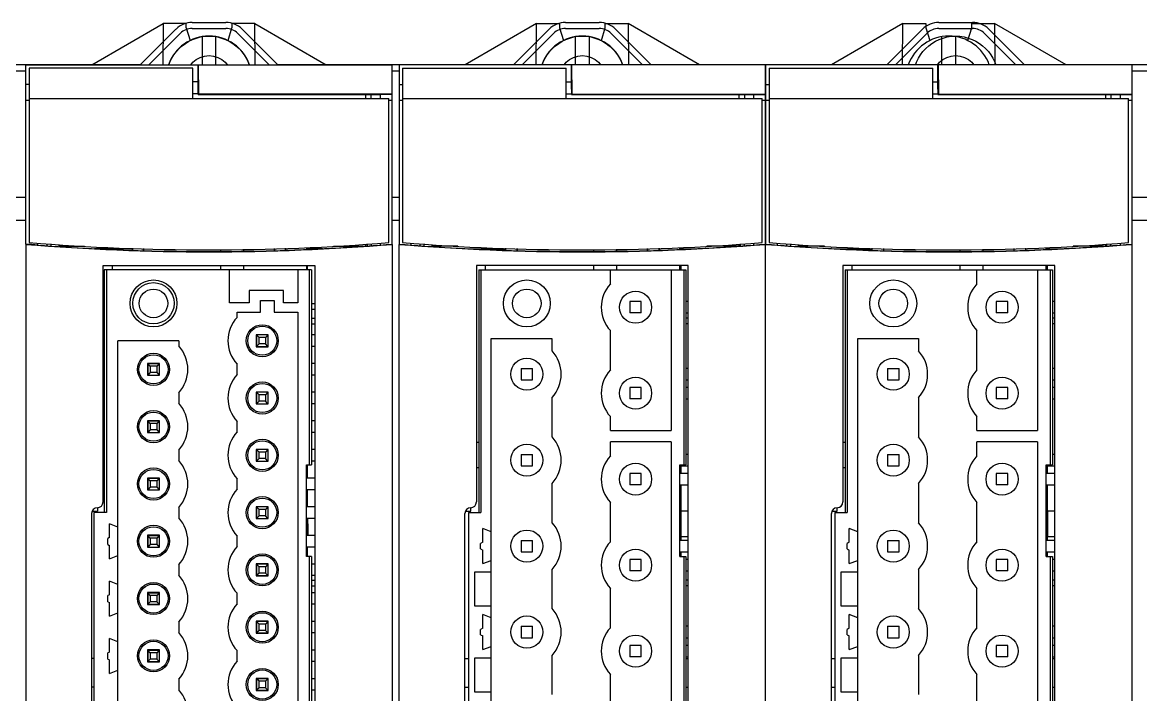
# Model space of a CAD drawing. Header units: inches. Extents: x -8 to 28.4, y -30 to 31.2.
# Drawn here: x 9.398 to 13.242, y 1.762 to 4.071 of the extents above; entities that cross this region are included whole.
import ezdxf

# ---------------------------------------------------------------- set-up
doc = ezdxf.new("R2010")
doc.units = ezdxf.units.IN
doc.header["$MEASUREMENT"] = 0
doc.set_wipeout_variables(frame=1)
doc.layers.add('PSYMS', color=7, linetype='Continuous')

# ---------------------------------------------------------------- blocks, each defined once
blk = doc.blocks.new('BMXXBP1200')
at = {"color": 7, "linetype": 'Continuous'}
for p, q in [((10.1854, 4.0827), (10.3012, 4.0827)), ((11.4688, 4.0827), (11.5847, 4.0827)), ((12.7523, 4.0827), (12.8682, 4.0827)), ((10.0071, 3.937), (10.1297, 4.0596)), ((10.0157, 3.9161), (10.1444, 4.0449)), ((10.1854, 4.0618), (10.3012, 4.0618)), ((10.3422, 4.0449), (10.4709, 3.9161)), ((10.3569, 4.0596), (10.4795, 3.937)), ((11.2906, 3.937), (11.4132, 4.0596)), ((11.2992, 3.9161), (11.4279, 4.0449)), ((11.4688, 4.0618), (11.5847, 4.0618)), ((11.6256, 4.0449), (11.7543, 3.9161)), ((11.6404, 4.0596), (11.763, 3.937)), ((12.574, 3.937), (12.6966, 4.0596)), ((12.5827, 3.9161), (12.7114, 4.0449)), ((12.7523, 4.0618), (12.8682, 4.0618)), ((12.9091, 4.0449), (13.0378, 3.9161)), ((12.9239, 4.0596), (13.0465, 3.937)), ((10.0071, 3.937), (9.1961, 3.937)), ((10.0157, 3.9161), (10.0071, 3.937)), ((10.4795, 3.937), (10.4709, 3.9161)), ((11.2906, 3.937), (10.4795, 3.937)), ((11.2992, 3.9161), (11.2906, 3.937)), ((11.763, 3.937), (11.7543, 3.9161)), ((12.574, 3.937), (11.763, 3.937)), ((12.5827, 3.9161), (12.574, 3.937)), ((13.0465, 3.937), (13.0378, 3.9161)), ((13.8575, 3.937), (13.0465, 3.937)), ((9.1874, 3.9161), (10.0157, 3.9161)), ((10.4709, 3.9161), (11.2992, 3.9161)), ((11.7543, 3.9161), (12.5827, 3.9161)), ((13.0378, 3.9161), (13.8661, 3.9161)), ((1.1161, 3.4823), (18.6584, 3.4823)), ((9.2953, 3.4035), (10.2638, 3.4035)), ((10.2638, 3.4035), (10.5787, 3.4035)), ((10.2638, 1.8669), (10.2638, 3.4035)), ((10.5787, 3.4035), (11.5472, 3.4035)), ((10.5787, 3.4035), (10.5787, 1.8669)), ((11.5472, 3.4035), (11.8622, 3.4035)), ((11.5472, 1.8669), (11.5472, 3.4035)), ((11.8622, 3.4035), (12.8307, 3.4035)), ((11.8622, 3.4035), (11.8622, 1.8669)), ((12.8307, 3.4035), (13.1457, 3.4035)), ((12.8307, 1.8669), (12.8307, 3.4035)), ((13.1457, 3.4035), (14.1142, 3.4035)), ((13.1457, 3.4035), (13.1457, 1.8669)), ((10.3614, 3.2125), (10.4992, 3.1755)), ((11.6449, 3.2125), (11.7827, 3.1755)), ((12.9284, 3.2125), (13.0662, 3.1755)), ((10.3168, 2.0852), (10.3168, 3.1782)), ((11.6003, 2.0852), (11.6003, 3.1782)), ((12.8838, 2.0852), (12.8838, 3.1782)), ((10.3818, 3.1488), (10.4605, 3.1488)), ((10.3818, 2.1146), (10.3818, 3.1488)), ((10.4605, 3.1488), (10.4605, 2.1146)), ((10.5255, 3.1413), (10.5255, 2.1221)), ((11.6653, 3.1488), (11.744, 3.1488)), ((11.6653, 2.1146), (11.6653, 3.1488)), ((11.744, 3.1488), (11.744, 2.1146)), ((11.809, 3.1413), (11.809, 2.1221)), ((12.9487, 3.1488), (13.0275, 3.1488)), ((12.9487, 2.1146), (12.9487, 3.1488)), ((13.0275, 3.1488), (13.0275, 2.1146)), ((13.0924, 3.1413), (13.0924, 2.1221)), ((10.4605, 2.1146), (10.3818, 2.1146)), ((11.744, 2.1146), (11.6653, 2.1146)), ((13.0275, 2.1146), (12.9487, 2.1146)), ((10.4992, 2.0879), (10.3614, 2.0509)), ((11.7827, 2.0879), (11.6449, 2.0509)), ((13.0662, 2.0879), (12.9284, 2.0509)), ((10.5787, 1.8669), (10.2638, 1.8669)), ((11.8622, 1.8669), (11.5472, 1.8669)), ((13.1457, 1.8669), (12.8307, 1.8669))]:
    blk.add_line(p, q, dxfattribs=at)
for centre, radius in [((10.2433, 3.8898), 0.1457), ((11.5268, 3.8898), 0.1457), ((12.8102, 3.8898), 0.1457), ((10.2433, 3.8898), 0.0787), ((11.5268, 3.8898), 0.0787), ((12.8102, 3.8898), 0.0787)]:
    blk.add_circle(centre, radius, dxfattribs=at)
for centre, radius, start, end in [((10.1854, 4.0039), 0.0787, 90, 135), ((10.3012, 4.0039), 0.0787, 45, 90), ((11.4688, 4.0039), 0.0787, 90, 135), ((11.5847, 4.0039), 0.0787, 45, 90), ((12.7523, 4.0039), 0.0787, 90, 135), ((12.8682, 4.0039), 0.0787, 45, 90), ((10.1854, 4.0039), 0.0579, 90, 135), ((10.3012, 4.0039), 0.0579, 45, 90), ((11.4688, 4.0039), 0.0579, 90, 135), ((11.5847, 4.0039), 0.0579, 45, 90), ((12.7523, 4.0039), 0.0579, 90, 135), ((12.8682, 4.0039), 0.0579, 45, 90), ((10.3523, 3.1782), 0.0354, 75, 180), ((11.6357, 3.1782), 0.0354, 75, 180), ((12.9192, 3.1782), 0.0354, 75, 180), ((10.4901, 3.1413), 0.0354, 0, 75), ((11.7735, 3.1413), 0.0354, 0, 75), ((13.057, 3.1413), 0.0354, 0, 75), ((10.4901, 2.1221), 0.0354, 285, 0), ((11.7735, 2.1221), 0.0354, 285, 0), ((13.057, 2.1221), 0.0354, 285, 0), ((10.3523, 2.0852), 0.0354, 180, 285), ((11.6357, 2.0852), 0.0354, 180, 285), ((12.9192, 2.0852), 0.0354, 180, 285)]:
    blk.add_arc(centre, radius, start, end, dxfattribs=at)
blk = doc.blocks.new('BMXAMI0810')
at = {"color": 7, "linetype": 'Continuous'}
for p, q in [((0.5512, 4.0787), (0.4724, 4.0787)), ((0.5512, 4.0638), (0.5512, 4.0787)), ((0.7087, 4.0787), (0.7087, 4.0638)), ((0.7874, 4.0787), (0.7087, 4.0787)), ((0.5512, 4.0638), (0.5646, 4.02)), ((0.6953, 4.02), (0.7087, 4.0638))]:
    blk.add_line(p, q, dxfattribs=at)
blk.add_wipeout([(0, 3.937), (1.2598, 3.937), (1.2598, 0), (0, 0)])
blk.add_wipeout([(0, 3.937), (1.2598, 3.937), (1.2598, 0), (0, 0)])
blk.add_wipeout([(0, 3.937), (1.2598, 3.937), (1.2598, 0), (0, 0)])
blk.add_wipeout([(0, 3.937), (1.2598, 3.937), (1.2598, 0), (0, 0)])
for p, q in [((0.227, 3.937), (0.4724, 4.0787)), ((0.4724, 4.0787), (0.4712, 3.937)), ((0.7886, 3.937), (0.7874, 4.0787)), ((0.7874, 4.0787), (1.0329, 3.937)), ((0.6063, 4.0335), (0.6063, 3.937)), ((0.6535, 3.937), (0.6535, 4.0335)), ((0, 3.3204), (0, 3.937)), ((0, 3.937), (0.5925, 3.937)), ((0.0118, 3.9252), (0.0118, 3.3261)), ((0.5748, 3.9252), (0.0118, 3.9252)), ((0.5748, 3.8209), (0.5748, 3.9252)), ((0.5925, 3.8692), (0.5925, 3.937)), ((0.5931, 3.937), (0.594, 3.8361)), ((0.5931, 3.937), (1.2598, 3.937)), ((1.2598, 3.3204), (1.2598, 3.937)), ((0.0118, 3.8692), (0, 3.8692)), ((0.5925, 3.8783), (0.5748, 3.8783)), ((0.5927, 3.8527), (0.5925, 3.8692)), ((0.5927, 3.8348), (0.5927, 3.8527)), ((0, 3.815), (0.0118, 3.815)), ((0.0118, 3.8209), (1.248, 3.8209)), ((0.5927, 3.8374), (0.5748, 3.8374)), ((0.5927, 3.8348), (0.594, 3.8361)), ((0.5927, 3.8348), (1.2185, 3.8348)), ((1.2598, 3.8361), (0.594, 3.8361)), ((1.1685, 3.8209), (1.1685, 3.8348)), ((1.187, 3.8209), (1.187, 3.8348)), ((1.2185, 3.8349), (1.2185, 3.8209)), ((1.2598, 3.8349), (1.2185, 3.8349)), ((1.248, 3.3261), (1.248, 3.8209)), ((1.248, 3.815), (1.2598, 3.815)), ((0, 3.3199), (0, 0)), ((0.0413, 3.3179), (0.0413, 3.3242)), ((0.0413, 3.3178), (0.0413, 3.3172)), ((0.0728, 3.3222), (0.0728, 3.3153)), ((0.0864, 3.3213), (0.0864, 3.3144)), ((0.1134, 3.3195), (0.1134, 3.3138)), ((0.1134, 3.3138), (0.2021, 3.3138)), ((0.3661, 3.3067), (0.3661, 3.2998)), ((0.3666, 3.3067), (0.3666, 3.2993)), ((0.8932, 3.2993), (0.8932, 3.3067)), ((0.8937, 3.2998), (0.8937, 3.3067)), ((0.9646, 3.309), (0.9646, 3.3023)), ((1.0577, 3.3138), (1.1651, 3.3138)), ((1.1685, 3.314), (1.1685, 3.321)), ((1.1735, 3.3213), (1.1735, 3.3144)), ((1.187, 3.3222), (1.187, 3.3153)), ((1.2185, 3.3242), (1.2185, 3.3172)), ((1.2598, 3.3199), (1.2598, 0)), ((0.3661, 3.3051), (0.2361, 3.3051)), ((0.2972, 3.3051), (0.2972, 3.3023)), ((0.3666, 3.2993), (0.3661, 3.2998)), ((0.405, 3.2981), (0.405, 3.3054)), ((0.405, 3.2981), (0.4055, 3.2985)), ((0.4055, 3.2985), (0.4055, 3.3054)), ((0.6693, 3.3022), (0.6693, 3.2956)), ((0.748, 3.3022), (0.748, 3.2965)), ((0.8543, 3.3054), (0.8543, 3.2985)), ((0.8548, 3.2981), (0.8543, 3.2985)), ((0.8548, 3.3054), (0.8548, 3.2981)), ((0.8932, 3.2993), (0.8937, 3.2998)), ((1.0201, 3.3051), (0.9646, 3.3051)), ((0.9685, 3.3025), (0.9685, 3.3051)), ((0.2657, 2.435), (0.2657, 3.248)), ((0.2657, 3.248), (0.9941, 3.248)), ((0.2697, 3.2323), (0.2697, 2.3988)), ((0.9823, 3.2323), (0.2697, 3.2323)), ((0.277, 3.2323), (0.277, 2.3988)), ((0.2972, 3.248), (0.2972, 3.2323)), ((0.6693, 3.248), (0.6693, 3.2323)), ((0.7008, 3.1189), (0.7008, 3.2323)), ((0.748, 3.248), (0.748, 3.2323)), ((0.935, 3.2323), (0.935, 3.1189)), ((0.9646, 3.248), (0.9646, 3.2323)), ((0.9685, 3.2323), (0.9685, 3.248)), ((0.975, 2.563), (0.975, 3.2323)), ((0.9823, 3.2323), (0.9823, 2.563)), ((0.9941, 3.248), (0.9941, 0.0768)), ((0.7677, 3.1618), (0.7677, 3.1189)), ((0.8858, 3.1618), (0.7677, 3.1618)), ((0.8858, 3.1189), (0.8858, 3.1618)), ((0.7677, 3.1189), (0.7008, 3.1189)), ((0.8071, 3.0874), (0.8071, 3.1268)), ((0.8071, 3.1268), (0.8543, 3.1268)), ((0.8543, 3.1268), (0.8543, 3.0874)), ((0.935, 3.1189), (0.8858, 3.1189)), ((0.9823, 3.1165), (0.9941, 3.1165)), ((0.7264, 3.0693), (0.7264, 3.0874)), ((0.7264, 3.0874), (0.8071, 3.0874)), ((0.8543, 3.0874), (0.935, 3.0874)), ((0.935, 3.0874), (0.935, 0.3315)), ((0.9823, 3.0969), (0.9941, 3.0969)), ((0.9823, 3.0665), (0.9941, 3.0665)), ((0.9823, 3.0469), (0.9941, 3.0469)), ((0.7925, 3.0094), (0.7925, 2.9685)), ((0.8335, 3.0094), (0.7925, 3.0094)), ((0.7933, 3.0087), (0.7933, 2.9693)), ((0.802, 3), (0.7933, 3.0087)), ((0.8335, 3.0087), (0.7933, 3.0087)), ((0.802, 2.978), (0.802, 3)), ((0.824, 3), (0.802, 3)), ((0.8327, 3.0087), (0.824, 3)), ((0.824, 3), (0.824, 2.978)), ((0.8327, 3.0087), (0.8327, 2.9693)), ((0.8335, 2.9685), (0.8335, 3.0094)), ((0.9941, 3.0087), (0.9823, 3.0087)), ((0.3169, 0.2331), (0.3169, 2.989)), ((0.5256, 2.989), (0.3169, 2.989)), ((0.5256, 2.989), (0.5256, 2.9709)), ((0.7925, 2.9685), (0.8335, 2.9685)), ((0.802, 2.978), (0.7933, 2.9693)), ((0.7933, 2.9693), (0.8335, 2.9693)), ((0.824, 2.978), (0.802, 2.978)), ((0.8327, 2.9693), (0.824, 2.978)), ((0.9941, 2.9693), (0.9823, 2.9693)), ((0.4185, 2.911), (0.4185, 2.8701)), ((0.4594, 2.911), (0.4185, 2.911)), ((0.4193, 2.9102), (0.4193, 2.8709)), ((0.428, 2.9016), (0.4193, 2.9102)), ((0.4193, 2.9102), (0.459, 2.9102)), ((0.428, 2.9016), (0.428, 2.8795)), ((0.45, 2.9016), (0.428, 2.9016)), ((0.4587, 2.9102), (0.45, 2.9016)), ((0.45, 2.9016), (0.45, 2.8795)), ((0.4587, 2.9102), (0.4587, 2.8709)), ((0.4594, 2.8701), (0.4594, 2.911)), ((0.7264, 2.8724), (0.7264, 2.9087)), ((0.9941, 2.9102), (0.9823, 2.9102)), ((0.4185, 2.8701), (0.4594, 2.8701)), ((0.428, 2.8795), (0.4193, 2.8709)), ((0.4193, 2.8709), (0.4594, 2.8709)), ((0.45, 2.8795), (0.428, 2.8795)), ((0.45, 2.8795), (0.4587, 2.8709)), ((0.9941, 2.8709), (0.9823, 2.8709)), ((0.5256, 2.8103), (0.5256, 2.774)), ((0.7925, 2.8126), (0.7925, 2.7717)), ((0.8335, 2.8126), (0.7925, 2.8126)), ((0.7933, 2.8118), (0.7933, 2.7724)), ((0.802, 2.8031), (0.7933, 2.8118)), ((0.8335, 2.8118), (0.7933, 2.8118)), ((0.8327, 2.8118), (0.824, 2.8031)), ((0.8327, 2.8118), (0.8327, 2.7724)), ((0.8335, 2.7717), (0.8335, 2.8126)), ((0.9941, 2.8118), (0.9823, 2.8118)), ((0.7925, 2.7717), (0.8335, 2.7717)), ((0.802, 2.7811), (0.7933, 2.7724)), ((0.7933, 2.7724), (0.8335, 2.7724)), ((0.802, 2.7811), (0.802, 2.8031)), ((0.824, 2.8031), (0.802, 2.8031)), ((0.824, 2.7811), (0.802, 2.7811)), ((0.824, 2.8031), (0.824, 2.7811)), ((0.8327, 2.7724), (0.824, 2.7811)), ((0.9941, 2.7724), (0.9823, 2.7724)), ((0.4185, 2.7142), (0.4185, 2.6732)), ((0.4594, 2.7142), (0.4185, 2.7142)), ((0.4193, 2.7134), (0.4193, 2.674)), ((0.428, 2.7047), (0.4193, 2.7134)), ((0.4193, 2.7134), (0.459, 2.7134)), ((0.428, 2.7047), (0.428, 2.6827)), ((0.45, 2.7047), (0.428, 2.7047)), ((0.4587, 2.7134), (0.45, 2.7047)), ((0.45, 2.7047), (0.45, 2.6827)), ((0.4587, 2.7134), (0.4587, 2.674)), ((0.4594, 2.6732), (0.4594, 2.7142)), ((0.7264, 2.6756), (0.7264, 2.7118)), ((0.9941, 2.7134), (0.9823, 2.7134)), ((0.4185, 2.6732), (0.4594, 2.6732)), ((0.428, 2.6827), (0.4193, 2.674)), ((0.4193, 2.674), (0.4594, 2.674)), ((0.45, 2.6827), (0.428, 2.6827)), ((0.45, 2.6827), (0.4587, 2.674)), ((0.9941, 2.674), (0.9823, 2.674)), ((0.2657, 2.6398), (0.2697, 2.6398)), ((0.7925, 2.6157), (0.7925, 2.5748)), ((0.8335, 2.6157), (0.7925, 2.6157)), ((0.7933, 2.615), (0.7933, 2.5756)), ((0.8335, 2.615), (0.7933, 2.615)), ((0.802, 2.6063), (0.7933, 2.615)), ((0.8327, 2.615), (0.824, 2.6063)), ((0.8327, 2.615), (0.8327, 2.5756)), ((0.8335, 2.5748), (0.8335, 2.6157)), ((0.9941, 2.615), (0.9823, 2.615)), ((0.5256, 2.6134), (0.5256, 2.5771)), ((0.802, 2.5843), (0.7933, 2.5756)), ((0.802, 2.5843), (0.802, 2.6063)), ((0.824, 2.6063), (0.802, 2.6063)), ((0.824, 2.5843), (0.802, 2.5843)), ((0.824, 2.6063), (0.824, 2.5843)), ((0.8327, 2.5756), (0.824, 2.5843)), ((0.2697, 2.5531), (0.2657, 2.5531)), ((0.7925, 2.5748), (0.8335, 2.5748)), ((0.7933, 2.5756), (0.8335, 2.5756)), ((0.9646, 2.248), (0.9646, 2.563)), ((0.9646, 2.563), (0.9823, 2.563)), ((0.9685, 2.5165), (0.9685, 2.563)), ((0.9941, 2.5756), (0.9823, 2.5756)), ((0.4185, 2.5173), (0.4185, 2.4764)), ((0.4594, 2.5173), (0.4185, 2.5173)), ((0.4193, 2.5165), (0.4193, 2.4772)), ((0.428, 2.5079), (0.4193, 2.5165)), ((0.4193, 2.5165), (0.459, 2.5165)), ((0.428, 2.5079), (0.428, 2.4858)), ((0.45, 2.5079), (0.428, 2.5079)), ((0.4587, 2.5165), (0.45, 2.5079)), ((0.45, 2.5079), (0.45, 2.4858)), ((0.4587, 2.5165), (0.4587, 2.4772)), ((0.4594, 2.4764), (0.4594, 2.5173)), ((0.7264, 2.4787), (0.7264, 2.515)), ((0.9941, 2.5165), (0.9646, 2.5165)), ((0.4185, 2.4764), (0.4594, 2.4764)), ((0.428, 2.4858), (0.4193, 2.4772)), ((0.4193, 2.4772), (0.4594, 2.4772)), ((0.45, 2.4858), (0.428, 2.4858)), ((0.45, 2.4858), (0.4587, 2.4772)), ((0.9941, 2.4772), (0.9646, 2.4772)), ((0.9685, 2.4181), (0.9685, 2.4772)), ((0.2264, 2.3957), (0.2264, 0.7047)), ((0.2281, 2.4035), (0.2461, 2.4035)), ((0.2343, 2.3988), (0.2343, 0.6921)), ((0.277, 2.3988), (0.2343, 2.3988)), ((0.2461, 2.4154), (0.2461, 2.4035)), ((0.5256, 2.4166), (0.5256, 2.3803)), ((0.7925, 2.4189), (0.7925, 2.378)), ((0.8335, 2.4189), (0.7925, 2.4189)), ((0.7933, 2.4181), (0.7933, 2.3787)), ((0.8335, 2.4181), (0.7933, 2.4181)), ((0.802, 2.4094), (0.7933, 2.4181)), ((0.802, 2.3874), (0.7933, 2.3787)), ((0.802, 2.3874), (0.802, 2.4094)), ((0.824, 2.4094), (0.802, 2.4094)), ((0.824, 2.3874), (0.802, 2.3874)), ((0.8327, 2.4181), (0.824, 2.4094)), ((0.824, 2.4094), (0.824, 2.3874)), ((0.8327, 2.3787), (0.824, 2.3874)), ((0.8327, 2.4181), (0.8327, 2.3787)), ((0.8335, 2.378), (0.8335, 2.4189)), ((0.9941, 2.4181), (0.9646, 2.4181)), ((0.2874, 2.3132), (0.2874, 2.3594)), ((0.3169, 2.3486), (0.2874, 2.3594)), ((0.7925, 2.378), (0.8335, 2.378)), ((0.7933, 2.3787), (0.8335, 2.3787)), ((0.9941, 2.3787), (0.9646, 2.3787)), ((0.9685, 2.3197), (0.9685, 2.3787)), ((0.2874, 2.3132), (0.2823, 2.3101)), ((0.2823, 2.2891), (0.2823, 2.3101)), ((0.4185, 2.3205), (0.4185, 2.2795)), ((0.4594, 2.3205), (0.4185, 2.3205)), ((0.4193, 2.3197), (0.4193, 2.2803)), ((0.428, 2.311), (0.4193, 2.3197)), ((0.4193, 2.3197), (0.459, 2.3197)), ((0.428, 2.311), (0.428, 2.289)), ((0.45, 2.311), (0.428, 2.311)), ((0.4587, 2.3197), (0.45, 2.311)), ((0.45, 2.311), (0.45, 2.289)), ((0.4587, 2.3197), (0.4587, 2.2803)), ((0.4594, 2.2795), (0.4594, 2.3205)), ((0.7264, 2.2819), (0.7264, 2.3181)), ((0.9941, 2.3197), (0.9646, 2.3197)), ((0.2823, 2.2891), (0.2874, 2.286)), ((0.2874, 2.2399), (0.2874, 2.286)), ((0.4185, 2.2795), (0.4594, 2.2795)), ((0.428, 2.289), (0.4193, 2.2803)), ((0.4193, 2.2803), (0.4594, 2.2803)), ((0.45, 2.289), (0.428, 2.289)), ((0.45, 2.289), (0.4587, 2.2803)), ((0.9941, 2.2803), (0.9646, 2.2803)), ((0.9685, 2.248), (0.9685, 2.2803)), ((0.2874, 2.2399), (0.3169, 2.2506)), ((0.9823, 2.248), (0.9646, 2.248)), ((0.975, 1.0728), (0.975, 2.248)), ((0.9823, 2.248), (0.9823, 1.0728)), ((0.5256, 2.2197), (0.5256, 2.1834)), ((0.7925, 2.222), (0.7925, 2.1811)), ((0.8335, 2.222), (0.7925, 2.222)), ((0.7933, 2.2213), (0.7933, 2.1819)), ((0.8335, 2.2213), (0.7933, 2.2213)), ((0.802, 2.2126), (0.7933, 2.2213)), ((0.802, 2.1906), (0.802, 2.2126)), ((0.824, 2.2126), (0.802, 2.2126)), ((0.8327, 2.2213), (0.824, 2.2126)), ((0.824, 2.2126), (0.824, 2.1906)), ((0.8327, 2.2213), (0.8327, 2.1819)), ((0.8335, 2.1811), (0.8335, 2.222)), ((0.9941, 2.2213), (0.9823, 2.2213)), ((0.2874, 2.1163), (0.2874, 2.1625)), ((0.3169, 2.1518), (0.2874, 2.1625)), ((0.7925, 2.1811), (0.8335, 2.1811)), ((0.802, 2.1906), (0.7933, 2.1819)), ((0.7933, 2.1819), (0.8335, 2.1819)), ((0.824, 2.1906), (0.802, 2.1906)), ((0.8327, 2.1819), (0.824, 2.1906)), ((0.9941, 2.1819), (0.9823, 2.1819)), ((0.9823, 2.1665), (0.9941, 2.1665)), ((0.2874, 2.1163), (0.2823, 2.1133)), ((0.4185, 2.1236), (0.4185, 2.0827)), ((0.4594, 2.1236), (0.4185, 2.1236)), ((0.4193, 2.1228), (0.4193, 2.0835)), ((0.428, 2.1142), (0.4193, 2.1228)), ((0.4193, 2.1228), (0.459, 2.1228)), ((0.4587, 2.1228), (0.45, 2.1142)), ((0.4587, 2.1228), (0.4587, 2.0835)), ((0.4594, 2.0827), (0.4594, 2.1236)), ((0.7264, 2.085), (0.7264, 2.1213)), ((0.9823, 2.1469), (0.9941, 2.1469)), ((0.9941, 2.1228), (0.9823, 2.1228)), ((0.2823, 2.0922), (0.2823, 2.1133)), ((0.2823, 2.0922), (0.2874, 2.0892)), ((0.2874, 2.043), (0.2874, 2.0892)), ((0.4185, 2.0827), (0.4594, 2.0827)), ((0.428, 2.0921), (0.4193, 2.0835)), ((0.4193, 2.0835), (0.4594, 2.0835)), ((0.428, 2.1142), (0.428, 2.0921)), ((0.45, 2.1142), (0.428, 2.1142)), ((0.45, 2.0921), (0.428, 2.0921)), ((0.45, 2.1142), (0.45, 2.0921)), ((0.45, 2.0921), (0.4587, 2.0835)), ((0.9941, 2.0835), (0.9823, 2.0835)), ((0.2874, 2.043), (0.3169, 2.0538)), ((0.5256, 2.0229), (0.5256, 1.9866)), ((0.8335, 2.0252), (0.7925, 2.0252)), ((0.7925, 2.0252), (0.7925, 1.9843)), ((0.8335, 2.0244), (0.7933, 2.0244)), ((0.802, 2.0157), (0.7933, 2.0244)), ((0.7933, 2.0244), (0.7933, 1.985)), ((0.824, 2.0157), (0.802, 2.0157)), ((0.802, 1.9937), (0.802, 2.0157)), ((0.8327, 2.0244), (0.824, 2.0157)), ((0.824, 2.0157), (0.824, 1.9937)), ((0.8327, 2.0244), (0.8327, 1.985)), ((0.8335, 1.9843), (0.8335, 2.0252)), ((0.9941, 2.0244), (0.9823, 2.0244)), ((0.2874, 1.9195), (0.2874, 1.9657)), ((0.3169, 1.9549), (0.2874, 1.9657)), ((0.7925, 1.9843), (0.8335, 1.9843)), ((0.802, 1.9937), (0.7933, 1.985)), ((0.7933, 1.985), (0.8335, 1.985)), ((0.824, 1.9937), (0.802, 1.9937)), ((0.8327, 1.985), (0.824, 1.9937)), ((0.9941, 1.985), (0.9823, 1.985)), ((0.4185, 1.9268), (0.4185, 1.8858)), ((0.4594, 1.9268), (0.4185, 1.9268)), ((0.4193, 1.926), (0.4193, 1.8866)), ((0.428, 1.9173), (0.4193, 1.926)), ((0.4193, 1.926), (0.459, 1.926)), ((0.4587, 1.926), (0.45, 1.9173)), ((0.4587, 1.926), (0.4587, 1.8866)), ((0.4594, 1.8858), (0.4594, 1.9268)), ((0.7264, 1.8882), (0.7264, 1.9244)), ((0.9941, 1.926), (0.9823, 1.926)), ((0.2343, 1.8974), (0.2264, 1.8974)), ((0.2874, 1.9195), (0.2823, 1.9164)), ((0.2823, 1.8954), (0.2823, 1.9164)), ((0.2823, 1.8954), (0.2874, 1.8923)), ((0.2874, 1.8462), (0.2874, 1.8923)), ((0.4193, 1.8974), (0.4185, 1.8974)), ((0.4185, 1.8858), (0.4594, 1.8858)), ((0.428, 1.8953), (0.4193, 1.8866)), ((0.4193, 1.8866), (0.4594, 1.8866)), ((0.428, 1.9173), (0.428, 1.8953)), ((0.45, 1.9173), (0.428, 1.9173)), ((0.45, 1.8953), (0.428, 1.8953)), ((0.45, 1.9173), (0.45, 1.8953)), ((0.45, 1.8953), (0.4587, 1.8866)), ((0.9941, 1.8866), (0.9823, 1.8866)), ((0.2874, 1.8462), (0.3169, 1.8569)), ((0.5256, 1.826), (0.5256, 1.7897)), ((0.8335, 1.8283), (0.7925, 1.8283)), ((0.7925, 1.8283), (0.7925, 1.7874)), ((0.8335, 1.8276), (0.7933, 1.8276)), ((0.802, 1.8189), (0.7933, 1.8276)), ((0.7933, 1.8276), (0.7933, 1.7882)), ((0.824, 1.8189), (0.802, 1.8189)), ((0.802, 1.7969), (0.802, 1.8189)), ((0.8327, 1.8276), (0.824, 1.8189)), ((0.824, 1.8189), (0.824, 1.7969)), ((0.8327, 1.8276), (0.8327, 1.7882)), ((0.8335, 1.7874), (0.8335, 1.8283)), ((0.9941, 1.8276), (0.9823, 1.8276)), ((0.2343, 1.7992), (0.2264, 1.7992)), ((0.7933, 1.7992), (0.7925, 1.7992)), ((0.7925, 1.7874), (0.8335, 1.7874)), ((0.802, 1.7969), (0.7933, 1.7882)), ((0.7933, 1.7882), (0.8335, 1.7882)), ((0.824, 1.7969), (0.802, 1.7969)), ((0.8327, 1.7882), (0.824, 1.7969)), ((0.9941, 1.7882), (0.9823, 1.7882))]:
    blk.add_line(p, q, dxfattribs=at)
for centre, radius in [((0.439, 3.1173), 0.0807), ((0.439, 3.1177), 0.0709), ((0.439, 3.1173), 0.0492), ((0.813, 2.989), 0.0551), ((0.813, 2.989), 0.05), ((0.439, 2.8906), 0.0551), ((0.439, 2.8906), 0.05), ((0.813, 2.7921), 0.0551), ((0.813, 2.7921), 0.05), ((0.439, 2.6937), 0.0551), ((0.439, 2.6937), 0.05), ((0.813, 2.5953), 0.0551), ((0.813, 2.5953), 0.05), ((0.439, 2.4969), 0.0551), ((0.439, 2.4969), 0.05), ((0.813, 2.3984), 0.0551), ((0.813, 2.3984), 0.05), ((0.439, 2.3), 0.0551), ((0.439, 2.3), 0.05), ((0.813, 2.2016), 0.0551), ((0.813, 2.2016), 0.05), ((0.439, 2.1031), 0.0551), ((0.439, 2.1031), 0.05), ((0.813, 2.0047), 0.0551), ((0.813, 2.0047), 0.05), ((0.439, 1.9063), 0.0551), ((0.439, 1.9063), 0.05), ((0.813, 1.8079), 0.0551), ((0.813, 1.8079), 0.05)]:
    blk.add_circle(centre, radius, dxfattribs=at)
for centre, radius, start, end in [((0.6299, 3.8878), 0.1476, 19.507, 160.493), ((0.6299, 11.0512), 7.7564, 265.34188, 265.64793), ((0.6299, 11.0512), 7.7569, 265.34194, 274.65805), ((0.6299, 10.9783), 7.6772, 265.38196, 274.61804), ((0.6299, 11.0512), 7.7559, 265.6478, 267.01481), ((0.6299, 11.0512), 7.7559, 272.83957, 274.3522), ((0.6299, 11.0512), 7.7564, 274.35207, 274.65813), ((0.9922, 7.0687), 3.7578, 273.4525, 274.0838), ((0.6299, 11.0512), 7.7561, 267.01581, 267.60169), ((0.6299, 11.0512), 7.7559, 267.60256, 268.05099), ((0.6299, 11.0511), 7.7563, 268.05451, 268.33863), ((0.6299, 11.0512), 7.7559, 268.34197, 271.65803), ((0.6299, 11.0511), 7.7563, 271.66137, 271.94549), ((0.6299, 11.0512), 7.7559, 271.94901, 272.39742), ((0.6299, 11.0512), 7.7561, 272.39831, 272.83858), ((0.813, 2.989), 0.1181, 137.1666, 222.8334), ((0.439, 2.8906), 0.1181, 317.1666, 42.8334), ((0.813, 2.7921), 0.1181, 137.1666, 222.8334), ((0.439, 2.6937), 0.1181, 317.1666, 42.8334), ((0.813, 2.5953), 0.1181, 137.1666, 222.8334), ((0.439, 2.4969), 0.1181, 317.1666, 42.8334), ((0.813, 2.3984), 0.1181, 137.1666, 222.8334), ((0.2461, 2.435), 0.0197, 270, 0), ((0.2461, 2.3957), 0.0197, 90, 180), ((0.439, 2.3), 0.1181, 317.1666, 42.8334), ((-3.4397, 2.3608), 4.4098, 359.9921, 0.2354), ((0.813, 2.2016), 0.1181, 137.1666, 222.8334), ((0.439, 2.1031), 0.1181, 317.1666, 42.8334), ((0.813, 2.0047), 0.1181, 137.1666, 222.8334), ((0.439, 1.9063), 0.1181, 317.1666, 42.8334), ((0.813, 1.8079), 0.1181, 137.1666, 222.8334), ((0.439, 1.7094), 0.1181, 317.1666, 42.8334)]:
    blk.add_arc(centre, radius, start, end, dxfattribs=at)
blk.add_open_spline([(0.0413, 3.3178), (0.0276, 3.3185), (0.0138, 3.3195), (0, 3.3204)], degree=3, dxfattribs=at)
for points, knots in [([(0.226, 3.3058), (0.226, 3.3058), (0.226, 3.3057), (0.2261, 3.3057), (0.2261, 3.3056), (0.2261, 3.3056)], [0, 0, 0, 0, 0.31652, 0.566997, 1, 1, 1, 1]), ([(0.3054, 3.3019), (0.3054, 3.3019), (0.3054, 3.302), (0.3055, 3.302), (0.3055, 3.302), (0.3055, 3.3021)], [0, 0, 0, 0, 0.312564, 0.570386, 1, 1, 1, 1]), ([(0.9543, 3.3021), (0.9543, 3.302), (0.9543, 3.302), (0.9544, 3.302), (0.9545, 3.3019), (0.9545, 3.3019)], [0, 0, 0, 0, 0.318816, 0.577173, 1, 1, 1, 1]), ([(1.014, 3.3046), (1.014, 3.3046), (1.014, 3.3047), (1.0142, 3.3047), (1.0142, 3.3048), (1.0142, 3.3048)], [0, 0, 0, 0, 0.322375, 0.575368, 1, 1, 1, 1]), ([(0.9701, 2.3602), (0.9701, 2.3519), (0.97, 2.3384), (0.97, 2.3248), (0.9698, 2.3195)], [0, 0, 0, 0, 0.610931, 1, 1, 1, 1])]:
    blk.add_open_spline(points, degree=3, knots=knots, dxfattribs=at)
blk = doc.blocks.new('BMXAMO0410')
at = {"color": 7, "linetype": 'Continuous'}
for p, q in [((0.4724, 4.0787), (0.5512, 4.0787)), ((0.5512, 4.0787), (0.5512, 4.0638)), ((0.7087, 4.0638), (0.7087, 4.0787)), ((0.7087, 4.0787), (0.7874, 4.0787)), ((0.5512, 4.0638), (0.5646, 4.02)), ((0.6953, 4.02), (0.7087, 4.0638))]:
    blk.add_line(p, q, dxfattribs=at)
blk.add_wipeout([(0, 3.937), (1.2598, 3.937), (1.2598, 0), (0, 0)])
for p, q in [((0.4724, 4.0787), (0.227, 3.937)), ((0.4712, 3.937), (0.4724, 4.0787)), ((0.7874, 4.0787), (0.7886, 3.937)), ((1.0329, 3.937), (0.7874, 4.0787)), ((0.6063, 3.937), (0.6063, 4.0335)), ((0.6535, 4.0335), (0.6535, 3.937)), ((0, 3.937), (0, 3.3204)), ((0.5925, 3.937), (0, 3.937)), ((0.0118, 3.9252), (0.0118, 3.3261)), ((0.0118, 3.9252), (0.5748, 3.9252)), ((0.5748, 3.8209), (0.5748, 3.9252)), ((0.5925, 3.8692), (0.5925, 3.937)), ((0.5931, 3.937), (0.594, 3.8361)), ((1.2598, 3.937), (0.5931, 3.937)), ((1.2598, 3.3204), (1.2598, 3.937)), ((0, 3.8692), (0.0118, 3.8692)), ((0.5748, 3.8783), (0.5925, 3.8783)), ((0.5927, 3.8527), (0.5925, 3.8692)), ((0.5927, 3.8527), (0.5927, 3.8348)), ((0, 3.815), (0.0118, 3.815)), ((0.0118, 3.8209), (1.248, 3.8209)), ((0.5748, 3.8374), (0.5927, 3.8374)), ((0.594, 3.8361), (0.5927, 3.8348)), ((0.5927, 3.8348), (1.2185, 3.8348)), ((0.594, 3.8361), (1.2598, 3.8361)), ((1.1685, 3.8348), (1.1685, 3.8209)), ((1.187, 3.8348), (1.187, 3.8209)), ((1.2185, 3.8349), (1.2185, 3.8209)), ((1.2185, 3.8349), (1.2598, 3.8349)), ((1.248, 3.3261), (1.248, 3.8209)), ((1.248, 3.815), (1.2598, 3.815)), ((0, 0), (0, 3.3199)), ((0.0413, 3.3172), (0.0413, 3.3242)), ((0.0728, 3.3153), (0.0728, 3.3222)), ((0.0864, 3.3144), (0.0864, 3.3213)), ((0.1134, 3.3138), (0.1134, 3.3195)), ((0.2021, 3.3138), (0.1134, 3.3138)), ((0.3661, 3.2998), (0.3661, 3.3067)), ((0.3666, 3.2993), (0.3666, 3.3067)), ((0.8932, 3.3067), (0.8932, 3.2993)), ((0.8937, 3.3067), (0.8937, 3.2998)), ((0.9646, 3.3023), (0.9646, 3.309)), ((1.1651, 3.3138), (1.0577, 3.3138)), ((1.1685, 3.321), (1.1685, 3.314)), ((1.1735, 3.3144), (1.1735, 3.3213)), ((1.187, 3.3153), (1.187, 3.3222)), ((1.2185, 3.3242), (1.2185, 3.3178)), ((1.2598, 0), (1.2598, 3.3199)), ((0.2261, 3.3056), (0.226, 3.3058)), ((0.2361, 3.3051), (0.3661, 3.3051)), ((0.2972, 3.3023), (0.2972, 3.3051)), ((0.3055, 3.3021), (0.3054, 3.3019)), ((0.3661, 3.2998), (0.3666, 3.2993)), ((0.405, 3.3054), (0.405, 3.2981)), ((0.4055, 3.2985), (0.405, 3.2981)), ((0.4055, 3.3054), (0.4055, 3.2985)), ((0.6693, 3.2956), (0.6693, 3.3022)), ((0.748, 3.2965), (0.748, 3.3022)), ((0.8543, 3.2985), (0.8543, 3.3054)), ((0.8543, 3.2985), (0.8548, 3.2981)), ((0.8548, 3.2981), (0.8548, 3.3054)), ((0.8937, 3.2998), (0.8932, 3.2993)), ((0.9545, 3.3019), (0.9543, 3.3021)), ((0.9646, 3.3051), (1.0201, 3.3051)), ((0.9685, 3.3051), (0.9685, 3.3025)), ((1.0142, 3.3048), (1.014, 3.3046)), ((0.2657, 3.248), (0.2657, 2.435)), ((0.9941, 3.248), (0.2657, 3.248)), ((0.2736, 3.2323), (0.2736, 2.3986)), ((0.2736, 3.2323), (0.9862, 3.2323)), ((0.2809, 3.2323), (0.2809, 2.3986)), ((0.2972, 3.2323), (0.2972, 3.248)), ((0.6693, 3.2323), (0.6693, 3.248)), ((0.7264, 3.1842), (0.7264, 3.2323)), ((0.748, 3.2323), (0.748, 3.248)), ((0.935, 3.2323), (0.935, 2.6807)), ((0.9646, 3.2323), (0.9646, 3.248)), ((0.9685, 3.248), (0.9685, 3.2323)), ((0.9789, 3.2323), (0.9789, 2.563)), ((0.9862, 3.2323), (0.9862, 2.563)), ((0.9941, 0.0768), (0.9941, 3.248)), ((0.7933, 3.1236), (0.7933, 3.0843)), ((0.8327, 3.1236), (0.7933, 3.1236)), ((0.8327, 3.0843), (0.8327, 3.1236)), ((0.9941, 3.1236), (0.9862, 3.1236)), ((0.8327, 3.0843), (0.7933, 3.0843)), ((0.9862, 3.0843), (0.9941, 3.0843)), ((0.9941, 3.0665), (0.9862, 3.0665)), ((0.9941, 3.0469), (0.9862, 3.0469)), ((0.7264, 2.889), (0.7264, 3.0236)), ((0.3169, 0.0882), (0.3169, 2.9972)), ((0.3169, 2.9972), (0.5256, 2.9972)), ((0.5256, 2.9972), (0.5256, 2.9543)), ((0.4193, 2.8937), (0.4193, 2.8543)), ((0.4193, 2.8937), (0.4587, 2.8937)), ((0.4587, 2.8543), (0.4587, 2.8937)), ((0.9941, 2.8937), (0.9862, 2.8937)), ((0.4193, 2.8543), (0.4587, 2.8543)), ((0.9862, 2.8543), (0.9941, 2.8543)), ((0.7933, 2.8283), (0.7933, 2.789)), ((0.8327, 2.8283), (0.7933, 2.8283)), ((0.8327, 2.789), (0.8327, 2.8283)), ((0.9941, 2.8283), (0.9862, 2.8283)), ((0.5256, 2.7937), (0.5256, 2.659)), ((0.8327, 2.789), (0.7933, 2.789)), ((0.9862, 2.789), (0.9941, 2.789)), ((0.7264, 2.6807), (0.7264, 2.7284)), ((0.7264, 2.6807), (0.935, 2.6807)), ((0.2736, 2.6398), (0.2657, 2.6398)), ((0.7264, 2.5937), (0.7264, 2.6413)), ((0.935, 2.6413), (0.7264, 2.6413)), ((0.935, 2.6413), (0.935, 0.3232)), ((0.4193, 2.5984), (0.4193, 2.5591)), ((0.4193, 2.5984), (0.4587, 2.5984)), ((0.4587, 2.5591), (0.4587, 2.5984)), ((0.9941, 2.5984), (0.9862, 2.5984)), ((0.2657, 2.5531), (0.2736, 2.5531)), ((0.4193, 2.5591), (0.4587, 2.5591)), ((0.9646, 2.248), (0.9646, 2.563)), ((0.9646, 2.563), (0.9862, 2.563)), ((0.9646, 2.5591), (0.9941, 2.5591)), ((0.9685, 2.5591), (0.9685, 2.5331)), ((0.7933, 2.5331), (0.7933, 2.4937)), ((0.8327, 2.5331), (0.7933, 2.5331)), ((0.8327, 2.4937), (0.8327, 2.5331)), ((0.9941, 2.5331), (0.9646, 2.5331)), ((0.5256, 2.4984), (0.5256, 2.3638)), ((0.8327, 2.4937), (0.7933, 2.4937)), ((0.9646, 2.4937), (0.9941, 2.4937)), ((0.9685, 2.4937), (0.9685, 2.3031)), ((0.7264, 2.2984), (0.7264, 2.4331)), ((0.2264, 0.7047), (0.2264, 2.3957)), ((0.2281, 2.4035), (0.2461, 2.4035)), ((0.2382, 2.3986), (0.2382, 0.6919)), ((0.2382, 2.3986), (0.2809, 2.3986)), ((0.2461, 2.4035), (0.2461, 2.4154)), ((0.9941, 2.4035), (0.9685, 2.4035)), ((0.2874, 2.297), (0.2874, 2.3435)), ((0.3169, 2.3328), (0.2874, 2.3435)), ((0.9685, 2.3169), (0.9941, 2.3169)), ((0.2874, 2.297), (0.2803, 2.2927)), ((0.2803, 2.2742), (0.2803, 2.2927)), ((0.2803, 2.2742), (0.2874, 2.2699)), ((0.2874, 2.2234), (0.2874, 2.2699)), ((0.4193, 2.3031), (0.4193, 2.2638)), ((0.4193, 2.3031), (0.4587, 2.3031)), ((0.4587, 2.2638), (0.4587, 2.3031)), ((0.9941, 2.3031), (0.9646, 2.3031)), ((0.2874, 2.2234), (0.3169, 2.2342)), ((0.4193, 2.2638), (0.4587, 2.2638)), ((0.7933, 2.2378), (0.7933, 2.1984)), ((0.8327, 2.2378), (0.7933, 2.2378)), ((0.8327, 2.1984), (0.8327, 2.2378)), ((0.9646, 2.2638), (0.9941, 2.2638)), ((0.9646, 2.248), (0.9862, 2.248)), ((0.9685, 2.2638), (0.9685, 2.248)), ((0.9789, 2.248), (0.9789, 1.0724)), ((0.9862, 2.248), (0.9862, 1.0724)), ((0.9941, 2.2378), (0.9862, 2.2378)), ((0.2598, 2.0768), (0.2598, 2.1949)), ((0.2598, 2.1949), (0.3169, 2.1949)), ((0.5256, 2.2032), (0.5256, 2.0685)), ((0.8327, 2.1984), (0.7933, 2.1984)), ((0.9862, 2.1984), (0.9941, 2.1984)), ((0.9941, 2.1969), (0.9862, 2.1969)), ((0.9941, 2.1665), (0.9862, 2.1665)), ((0.7264, 2.0031), (0.7264, 2.1378)), ((0.9941, 2.1469), (0.9862, 2.1469)), ((0.3169, 2.0768), (0.2598, 2.0768)), ((0.2874, 2.0018), (0.2874, 2.0482)), ((0.3169, 2.0375), (0.2874, 2.0482)), ((0.2874, 2.0018), (0.2803, 1.9974)), ((0.4193, 2.0079), (0.4193, 1.9685)), ((0.4193, 2.0079), (0.4587, 2.0079)), ((0.4587, 1.9685), (0.4587, 2.0079)), ((0.9941, 2.0079), (0.9862, 2.0079)), ((0.2803, 1.9789), (0.2803, 1.9974)), ((0.2803, 1.9789), (0.2874, 1.9746)), ((0.2874, 1.9281), (0.2874, 1.9746)), ((0.4193, 1.9685), (0.4587, 1.9685)), ((0.9862, 1.9685), (0.9941, 1.9685)), ((0.2874, 1.9281), (0.3169, 1.9389)), ((0.8327, 1.9425), (0.7933, 1.9425)), ((0.7933, 1.9425), (0.7933, 1.9031)), ((0.8327, 1.9031), (0.8327, 1.9425)), ((0.9941, 1.9425), (0.9862, 1.9425)), ((0.2264, 1.8974), (0.2382, 1.8974)), ((0.2598, 1.7815), (0.2598, 1.8996)), ((0.2598, 1.8996), (0.3169, 1.8996)), ((0.5256, 1.9079), (0.5256, 1.7732)), ((0.8327, 1.9031), (0.7933, 1.9031)), ((0.9862, 1.9031), (0.9941, 1.9031)), ((0.9862, 1.8974), (0.9941, 1.8974)), ((0.7264, 1.7079), (0.7264, 1.8425)), ((0.2264, 1.7992), (0.2382, 1.7992)), ((0.3169, 1.7815), (0.2598, 1.7815)), ((0.9862, 1.7992), (0.9941, 1.7992))]:
    blk.add_line(p, q, dxfattribs=at)
for centre, radius in [((0.439, 3.1173), 0.0807), ((0.439, 3.1173), 0.0492), ((0.813, 3.1039), 0.0551), ((0.439, 2.874), 0.0551), ((0.813, 2.8087), 0.0551), ((0.439, 2.5787), 0.0551), ((0.813, 2.5134), 0.0551), ((0.439, 2.2835), 0.0551), ((0.813, 2.2181), 0.0551), ((0.439, 1.9882), 0.0551), ((0.813, 1.9228), 0.0551)]:
    blk.add_circle(centre, radius, dxfattribs=at)
for centre, radius, start, end in [((0.6299, 3.8878), 0.1476, 19.507, 160.493), ((0.6299, 11.0512), 7.7564, 265.34172, 265.64793), ((0.6299, 11.0512), 7.7569, 265.34198, 274.65802), ((0.6299, 10.9783), 7.6772, 265.38196, 274.61804), ((0.6299, 11.0512), 7.7559, 265.6478, 267.01497), ((0.6299, 11.0512), 7.7559, 272.8394, 274.3522), ((0.6299, 11.0512), 7.7564, 274.35207, 274.65806), ((0.9788, 7.2449), 3.9345, 273.4932, 274.096), ((0.6299, 11.0512), 7.7561, 267.01581, 267.60169), ((0.6299, 11.0512), 7.7559, 267.6024, 268.05099), ((0.6299, 11.0511), 7.7563, 268.05451, 268.33863), ((0.6299, 11.0512), 7.7559, 268.34197, 271.65803), ((0.6299, 11.0511), 7.7563, 271.66137, 271.94549), ((0.6299, 11.0512), 7.7559, 271.94901, 272.39759), ((0.6299, 11.0512), 7.7561, 272.39831, 272.83858), ((0.813, 3.1039), 0.1181, 137.1666, 222.8334), ((0.439, 2.874), 0.1181, 317.1666, 42.8334), ((0.813, 2.8087), 0.1181, 137.1666, 222.8334), ((0.439, 2.5787), 0.1181, 317.1666, 42.8334), ((0.813, 2.5134), 0.1181, 137.1666, 222.8334), ((0.2461, 2.435), 0.0197, 270, 0), ((0.2461, 2.3957), 0.0197, 90, 180), ((0.439, 2.2835), 0.1181, 317.1666, 42.8334), ((0.813, 2.2181), 0.1181, 137.1666, 222.8334), ((0.439, 1.9882), 0.1181, 317.1666, 42.8334), ((0.813, 1.9228), 0.1181, 137.1666, 222.8334)]:
    blk.add_arc(centre, radius, start, end, dxfattribs=at)
for points in [[(0, 3.3204), (0.0138, 3.3195), (0.0276, 3.3185), (0.0413, 3.3177)], [(1.2185, 3.3172), (1.2185, 3.3173), (1.2185, 3.3175), (1.2185, 3.3177)]]:
    blk.add_open_spline(points, degree=3, dxfattribs=at)
for points, knots in [([(0.9701, 2.3602), (0.9701, 2.3631), (0.9701, 2.3686), (0.9701, 2.3766), (0.97, 2.384), (0.97, 2.3896), (0.9699, 2.3936), (0.9699, 2.3961), (0.9699, 2.3983), (0.9699, 2.4001), (0.9698, 2.4015), (0.9698, 2.4025), (0.9698, 2.403), (0.9698, 2.4033), (0.9697, 2.4034), (0.9697, 2.4035), (0.9697, 2.4035)], [0, 0, 0, 0, 0.194897, 0.38267, 0.555498, 0.706967, 0.772883, 0.831344, 0.881775, 0.923739, 0.956811, 0.980643, 0.98904, 0.995069, 0.998716, 1, 1, 1, 1]), ([(0.9697, 2.3169), (0.9697, 2.3169), (0.9697, 2.317), (0.9698, 2.3172), (0.9698, 2.3174), (0.9698, 2.318), (0.9698, 2.3189), (0.9699, 2.3204), (0.9699, 2.3222), (0.9699, 2.3243), (0.9699, 2.3269), (0.97, 2.3308), (0.97, 2.3365), (0.9701, 2.3439), (0.9701, 2.3519), (0.9701, 2.3574), (0.9701, 2.3602)], [0, 0, 0, 0, 0.001284, 0.004931, 0.01096, 0.019357, 0.043189, 0.076261, 0.118225, 0.168656, 0.227117, 0.293033, 0.444502, 0.61733, 0.805103, 1, 1, 1, 1])]:
    blk.add_open_spline(points, degree=3, knots=knots, dxfattribs=at)
blk = doc.blocks.new('BMXDAI1604')
at = {"color": 7, "linetype": 'Continuous'}
for p, q in [((0.4724, 4.0787), (0.5512, 4.0787)), ((0.5512, 4.0787), (0.5512, 4.0638)), ((0.7087, 4.0638), (0.7087, 4.0787)), ((0.7087, 4.0787), (0.7874, 4.0787)), ((0.5512, 4.0638), (0.5646, 4.02)), ((0.6953, 4.02), (0.7087, 4.0638))]:
    blk.add_line(p, q, dxfattribs=at)
blk.add_wipeout([(0, 3.937), (1.2598, 3.937), (1.2598, 0), (0, 0)])
for p, q in [((0.4724, 4.0787), (0.227, 3.937)), ((0.4712, 3.937), (0.4724, 4.0787)), ((0.7874, 4.0787), (0.7886, 3.937)), ((1.0329, 3.937), (0.7874, 4.0787)), ((0.6063, 3.937), (0.6063, 4.0335)), ((0.6535, 4.0335), (0.6535, 3.937)), ((0, 3.937), (0, 3.3204)), ((0.5925, 3.937), (0, 3.937)), ((0.0118, 3.9252), (0.0118, 3.3261)), ((0.0118, 3.9252), (0.5748, 3.9252)), ((0.5748, 3.8209), (0.5748, 3.9252)), ((0.5925, 3.8692), (0.5925, 3.937)), ((0.5931, 3.937), (0.594, 3.8361)), ((1.2598, 3.937), (0.5931, 3.937)), ((1.2598, 3.3204), (1.2598, 3.937)), ((0, 3.8692), (0.0118, 3.8692)), ((0.5748, 3.8783), (0.5925, 3.8783)), ((0.5927, 3.8527), (0.5925, 3.8692)), ((0.5927, 3.8527), (0.5927, 3.8348)), ((0, 3.815), (0.0118, 3.815)), ((0.0118, 3.8209), (1.248, 3.8209)), ((0.5748, 3.8374), (0.5927, 3.8374)), ((0.594, 3.8361), (0.5927, 3.8348)), ((0.5927, 3.8348), (1.2185, 3.8348)), ((0.594, 3.8361), (1.2598, 3.8361)), ((1.1685, 3.8348), (1.1685, 3.8209)), ((1.187, 3.8348), (1.187, 3.8209)), ((1.2185, 3.8349), (1.2185, 3.8209)), ((1.2185, 3.8349), (1.2598, 3.8349)), ((1.248, 3.3261), (1.248, 3.8209)), ((1.248, 3.815), (1.2598, 3.815)), ((0, 0), (0, 3.3199)), ((0.0413, 3.3172), (0.0413, 3.3242)), ((0.0728, 3.3153), (0.0728, 3.3222)), ((0.0864, 3.3144), (0.0864, 3.3213)), ((0.1134, 3.3138), (0.1134, 3.3195)), ((0.2021, 3.3138), (0.1134, 3.3138)), ((0.3661, 3.2998), (0.3661, 3.3067)), ((0.3666, 3.2993), (0.3666, 3.3067)), ((0.8932, 3.3067), (0.8932, 3.2993)), ((0.8937, 3.3067), (0.8937, 3.2998)), ((0.9646, 3.3023), (0.9646, 3.309)), ((1.1651, 3.3138), (1.0577, 3.3138)), ((1.1685, 3.321), (1.1685, 3.314)), ((1.1735, 3.3144), (1.1735, 3.3213)), ((1.187, 3.3153), (1.187, 3.3222)), ((1.2185, 3.3242), (1.2185, 3.3178)), ((1.2598, 0), (1.2598, 3.3199)), ((0.2261, 3.3056), (0.226, 3.3058)), ((0.2361, 3.3051), (0.3661, 3.3051)), ((0.2972, 3.3023), (0.2972, 3.3051)), ((0.3055, 3.3021), (0.3054, 3.3019)), ((0.3661, 3.2998), (0.3666, 3.2993)), ((0.405, 3.3054), (0.405, 3.2981)), ((0.4055, 3.2985), (0.405, 3.2981)), ((0.4055, 3.3054), (0.4055, 3.2985)), ((0.6693, 3.2956), (0.6693, 3.3022)), ((0.748, 3.2965), (0.748, 3.3022)), ((0.8543, 3.2985), (0.8543, 3.3054)), ((0.8543, 3.2985), (0.8548, 3.2981)), ((0.8548, 3.2981), (0.8548, 3.3054)), ((0.8937, 3.2998), (0.8932, 3.2993)), ((0.9545, 3.3019), (0.9543, 3.3021)), ((0.9646, 3.3051), (1.0201, 3.3051)), ((0.9685, 3.3051), (0.9685, 3.3025)), ((1.0142, 3.3048), (1.014, 3.3046)), ((0.2657, 3.248), (0.2657, 2.435)), ((0.9941, 3.248), (0.2657, 3.248)), ((0.2736, 3.2323), (0.2736, 2.3986)), ((0.2736, 3.2323), (0.9862, 3.2323)), ((0.2809, 3.2323), (0.2809, 2.3986)), ((0.2972, 3.2323), (0.2972, 3.248)), ((0.6693, 3.2323), (0.6693, 3.248)), ((0.7264, 3.1842), (0.7264, 3.2323)), ((0.748, 3.2323), (0.748, 3.248)), ((0.935, 3.2323), (0.935, 2.6807)), ((0.9646, 3.2323), (0.9646, 3.248)), ((0.9685, 3.248), (0.9685, 3.2323)), ((0.9789, 3.2323), (0.9789, 2.563)), ((0.9862, 3.2323), (0.9862, 2.563)), ((0.9941, 0.0768), (0.9941, 3.248)), ((0.7933, 3.1236), (0.7933, 3.0843)), ((0.8327, 3.1236), (0.7933, 3.1236)), ((0.8327, 3.0843), (0.8327, 3.1236)), ((0.9941, 3.1236), (0.9862, 3.1236)), ((0.8327, 3.0843), (0.7933, 3.0843)), ((0.9862, 3.0843), (0.9941, 3.0843)), ((0.9941, 3.0665), (0.9862, 3.0665)), ((0.9941, 3.0469), (0.9862, 3.0469)), ((0.7264, 2.889), (0.7264, 3.0236)), ((0.3169, 0.0882), (0.3169, 2.9972)), ((0.3169, 2.9972), (0.5256, 2.9972)), ((0.5256, 2.9972), (0.5256, 2.9543)), ((0.4193, 2.8937), (0.4193, 2.8543)), ((0.4193, 2.8937), (0.4587, 2.8937)), ((0.4587, 2.8543), (0.4587, 2.8937)), ((0.9941, 2.8937), (0.9862, 2.8937)), ((0.4193, 2.8543), (0.4587, 2.8543)), ((0.9862, 2.8543), (0.9941, 2.8543)), ((0.7933, 2.8283), (0.7933, 2.789)), ((0.8327, 2.8283), (0.7933, 2.8283)), ((0.8327, 2.789), (0.8327, 2.8283)), ((0.9941, 2.8283), (0.9862, 2.8283)), ((0.5256, 2.7937), (0.5256, 2.659)), ((0.8327, 2.789), (0.7933, 2.789)), ((0.9862, 2.789), (0.9941, 2.789)), ((0.7264, 2.6807), (0.7264, 2.7284)), ((0.7264, 2.6807), (0.935, 2.6807)), ((0.2736, 2.6398), (0.2657, 2.6398)), ((0.7264, 2.5937), (0.7264, 2.6413)), ((0.935, 2.6413), (0.7264, 2.6413)), ((0.935, 2.6413), (0.935, 0.3232)), ((0.4193, 2.5984), (0.4193, 2.5591)), ((0.4193, 2.5984), (0.4587, 2.5984)), ((0.4587, 2.5591), (0.4587, 2.5984)), ((0.9941, 2.5984), (0.9862, 2.5984)), ((0.2657, 2.5531), (0.2736, 2.5531)), ((0.4193, 2.5591), (0.4587, 2.5591)), ((0.9646, 2.248), (0.9646, 2.563)), ((0.9646, 2.563), (0.9862, 2.563)), ((0.9646, 2.5591), (0.9941, 2.5591)), ((0.9685, 2.5591), (0.9685, 2.5331)), ((0.7933, 2.5331), (0.7933, 2.4937)), ((0.8327, 2.5331), (0.7933, 2.5331)), ((0.8327, 2.4937), (0.8327, 2.5331)), ((0.9941, 2.5331), (0.9646, 2.5331)), ((0.5256, 2.4984), (0.5256, 2.3638)), ((0.8327, 2.4937), (0.7933, 2.4937)), ((0.9646, 2.4937), (0.9941, 2.4937)), ((0.9685, 2.4937), (0.9685, 2.3031)), ((0.7264, 2.2984), (0.7264, 2.4331)), ((0.2264, 0.7047), (0.2264, 2.3957)), ((0.2281, 2.4035), (0.2461, 2.4035)), ((0.2382, 2.3986), (0.2382, 0.6919)), ((0.2382, 2.3986), (0.2809, 2.3986)), ((0.2461, 2.4035), (0.2461, 2.4154)), ((0.9941, 2.4035), (0.9685, 2.4035)), ((0.2874, 2.297), (0.2874, 2.3435)), ((0.3169, 2.3328), (0.2874, 2.3435)), ((0.9685, 2.3169), (0.9941, 2.3169)), ((0.2874, 2.297), (0.2803, 2.2927)), ((0.2803, 2.2742), (0.2803, 2.2927)), ((0.2803, 2.2742), (0.2874, 2.2699)), ((0.2874, 2.2234), (0.2874, 2.2699)), ((0.4193, 2.3031), (0.4193, 2.2638)), ((0.4193, 2.3031), (0.4587, 2.3031)), ((0.4587, 2.2638), (0.4587, 2.3031)), ((0.9941, 2.3031), (0.9646, 2.3031)), ((0.2874, 2.2234), (0.3169, 2.2342)), ((0.4193, 2.2638), (0.4587, 2.2638)), ((0.7933, 2.2378), (0.7933, 2.1984)), ((0.8327, 2.2378), (0.7933, 2.2378)), ((0.8327, 2.1984), (0.8327, 2.2378)), ((0.9646, 2.2638), (0.9941, 2.2638)), ((0.9646, 2.248), (0.9862, 2.248)), ((0.9685, 2.2638), (0.9685, 2.248)), ((0.9789, 2.248), (0.9789, 1.0724)), ((0.9862, 2.248), (0.9862, 1.0724)), ((0.9941, 2.2378), (0.9862, 2.2378)), ((0.2598, 2.0768), (0.2598, 2.1949)), ((0.2598, 2.1949), (0.3169, 2.1949)), ((0.5256, 2.2032), (0.5256, 2.0685)), ((0.8327, 2.1984), (0.7933, 2.1984)), ((0.9862, 2.1984), (0.9941, 2.1984)), ((0.9941, 2.1969), (0.9862, 2.1969)), ((0.9941, 2.1665), (0.9862, 2.1665)), ((0.7264, 2.0031), (0.7264, 2.1378)), ((0.9941, 2.1469), (0.9862, 2.1469)), ((0.3169, 2.0768), (0.2598, 2.0768)), ((0.2874, 2.0018), (0.2874, 2.0482)), ((0.3169, 2.0375), (0.2874, 2.0482)), ((0.2874, 2.0018), (0.2803, 1.9974)), ((0.4193, 2.0079), (0.4193, 1.9685)), ((0.4193, 2.0079), (0.4587, 2.0079)), ((0.4587, 1.9685), (0.4587, 2.0079)), ((0.9941, 2.0079), (0.9862, 2.0079)), ((0.2803, 1.9789), (0.2803, 1.9974)), ((0.2803, 1.9789), (0.2874, 1.9746)), ((0.2874, 1.9281), (0.2874, 1.9746)), ((0.4193, 1.9685), (0.4587, 1.9685)), ((0.9862, 1.9685), (0.9941, 1.9685)), ((0.2874, 1.9281), (0.3169, 1.9389)), ((0.8327, 1.9425), (0.7933, 1.9425)), ((0.7933, 1.9425), (0.7933, 1.9031)), ((0.8327, 1.9031), (0.8327, 1.9425)), ((0.9941, 1.9425), (0.9862, 1.9425)), ((0.2264, 1.8974), (0.2382, 1.8974)), ((0.2598, 1.7815), (0.2598, 1.8996)), ((0.2598, 1.8996), (0.3169, 1.8996)), ((0.5256, 1.9079), (0.5256, 1.7732)), ((0.8327, 1.9031), (0.7933, 1.9031)), ((0.9862, 1.9031), (0.9941, 1.9031)), ((0.9862, 1.8974), (0.9941, 1.8974)), ((0.7264, 1.7079), (0.7264, 1.8425)), ((0.2264, 1.7992), (0.2382, 1.7992)), ((0.3169, 1.7815), (0.2598, 1.7815)), ((0.9862, 1.7992), (0.9941, 1.7992))]:
    blk.add_line(p, q, dxfattribs=at)
for centre, radius in [((0.439, 3.1173), 0.0807), ((0.439, 3.1173), 0.0492), ((0.813, 3.1039), 0.0551), ((0.439, 2.874), 0.0551), ((0.813, 2.8087), 0.0551), ((0.439, 2.5787), 0.0551), ((0.813, 2.5134), 0.0551), ((0.439, 2.2835), 0.0551), ((0.813, 2.2181), 0.0551), ((0.439, 1.9882), 0.0551), ((0.813, 1.9228), 0.0551)]:
    blk.add_circle(centre, radius, dxfattribs=at)
for centre, radius, start, end in [((0.6299, 3.8878), 0.1476, 19.507, 160.493), ((0.6299, 11.0512), 7.7564, 265.34172, 265.64793), ((0.6299, 11.0512), 7.7569, 265.34198, 274.65802), ((0.6299, 10.9783), 7.6772, 265.38196, 274.61804), ((0.6299, 11.0512), 7.7559, 265.6478, 267.01497), ((0.6299, 11.0512), 7.7559, 272.8394, 274.3522), ((0.6299, 11.0512), 7.7564, 274.35207, 274.65806), ((0.9788, 7.2449), 3.9345, 273.4932, 274.096), ((0.6299, 11.0512), 7.7561, 267.01581, 267.60169), ((0.6299, 11.0512), 7.7559, 267.6024, 268.05099), ((0.6299, 11.0511), 7.7563, 268.05451, 268.33863), ((0.6299, 11.0512), 7.7559, 268.34197, 271.65803), ((0.6299, 11.0511), 7.7563, 271.66137, 271.94549), ((0.6299, 11.0512), 7.7559, 271.94901, 272.39759), ((0.6299, 11.0512), 7.7561, 272.39831, 272.83858), ((0.813, 3.1039), 0.1181, 137.1666, 222.8334), ((0.439, 2.874), 0.1181, 317.1666, 42.8334), ((0.813, 2.8087), 0.1181, 137.1666, 222.8334), ((0.439, 2.5787), 0.1181, 317.1666, 42.8334), ((0.813, 2.5134), 0.1181, 137.1666, 222.8334), ((0.2461, 2.435), 0.0197, 270, 0), ((0.2461, 2.3957), 0.0197, 90, 180), ((0.439, 2.2835), 0.1181, 317.1666, 42.8334), ((0.813, 2.2181), 0.1181, 137.1666, 222.8334), ((0.439, 1.9882), 0.1181, 317.1666, 42.8334), ((0.813, 1.9228), 0.1181, 137.1666, 222.8334)]:
    blk.add_arc(centre, radius, start, end, dxfattribs=at)
for points in [[(0, 3.3204), (0.0138, 3.3195), (0.0276, 3.3185), (0.0413, 3.3177)], [(1.2185, 3.3172), (1.2185, 3.3173), (1.2185, 3.3175), (1.2185, 3.3177)]]:
    blk.add_open_spline(points, degree=3, dxfattribs=at)
for points, knots in [([(0.9701, 2.3602), (0.9701, 2.3631), (0.9701, 2.3686), (0.9701, 2.3766), (0.97, 2.384), (0.97, 2.3896), (0.9699, 2.3936), (0.9699, 2.3961), (0.9699, 2.3983), (0.9699, 2.4001), (0.9698, 2.4015), (0.9698, 2.4025), (0.9698, 2.403), (0.9698, 2.4033), (0.9697, 2.4034), (0.9697, 2.4035), (0.9697, 2.4035)], [0, 0, 0, 0, 0.194897, 0.38267, 0.555498, 0.706967, 0.772883, 0.831344, 0.881775, 0.923739, 0.956811, 0.980643, 0.98904, 0.995069, 0.998716, 1, 1, 1, 1]), ([(0.9697, 2.3169), (0.9697, 2.3169), (0.9697, 2.317), (0.9698, 2.3172), (0.9698, 2.3174), (0.9698, 2.318), (0.9698, 2.3189), (0.9699, 2.3204), (0.9699, 2.3222), (0.9699, 2.3243), (0.9699, 2.3269), (0.97, 2.3308), (0.97, 2.3365), (0.9701, 2.3439), (0.9701, 2.3519), (0.9701, 2.3574), (0.9701, 2.3602)], [0, 0, 0, 0, 0.001284, 0.004931, 0.01096, 0.019357, 0.043189, 0.076261, 0.118225, 0.168656, 0.227117, 0.293033, 0.444502, 0.61733, 0.805103, 1, 1, 1, 1])]:
    blk.add_open_spline(points, degree=3, knots=knots, dxfattribs=at)

msp = doc.modelspace()

# ---------------------------------------------------------------- block references
at = {"layer": 'PSYMS'}
msp.add_blockref('BMXXBP1200', (-0.2039, -0.0115), dxfattribs=at)

# ---------------------------------------------------------------- next in the draw order: block references
for name, p in [('BMXAMI0810', (9.4094, -0.0115)), ('BMXAMO0410', (10.6929, -0.0115))]:
    msp.add_blockref(name, p, dxfattribs=at)

# ---------------------------------------------------------------- next in the draw order: block references
msp.add_blockref('BMXDAI1604', (11.9528, -0.0115), dxfattribs=at)

doc.saveas('drawing.dxf')
